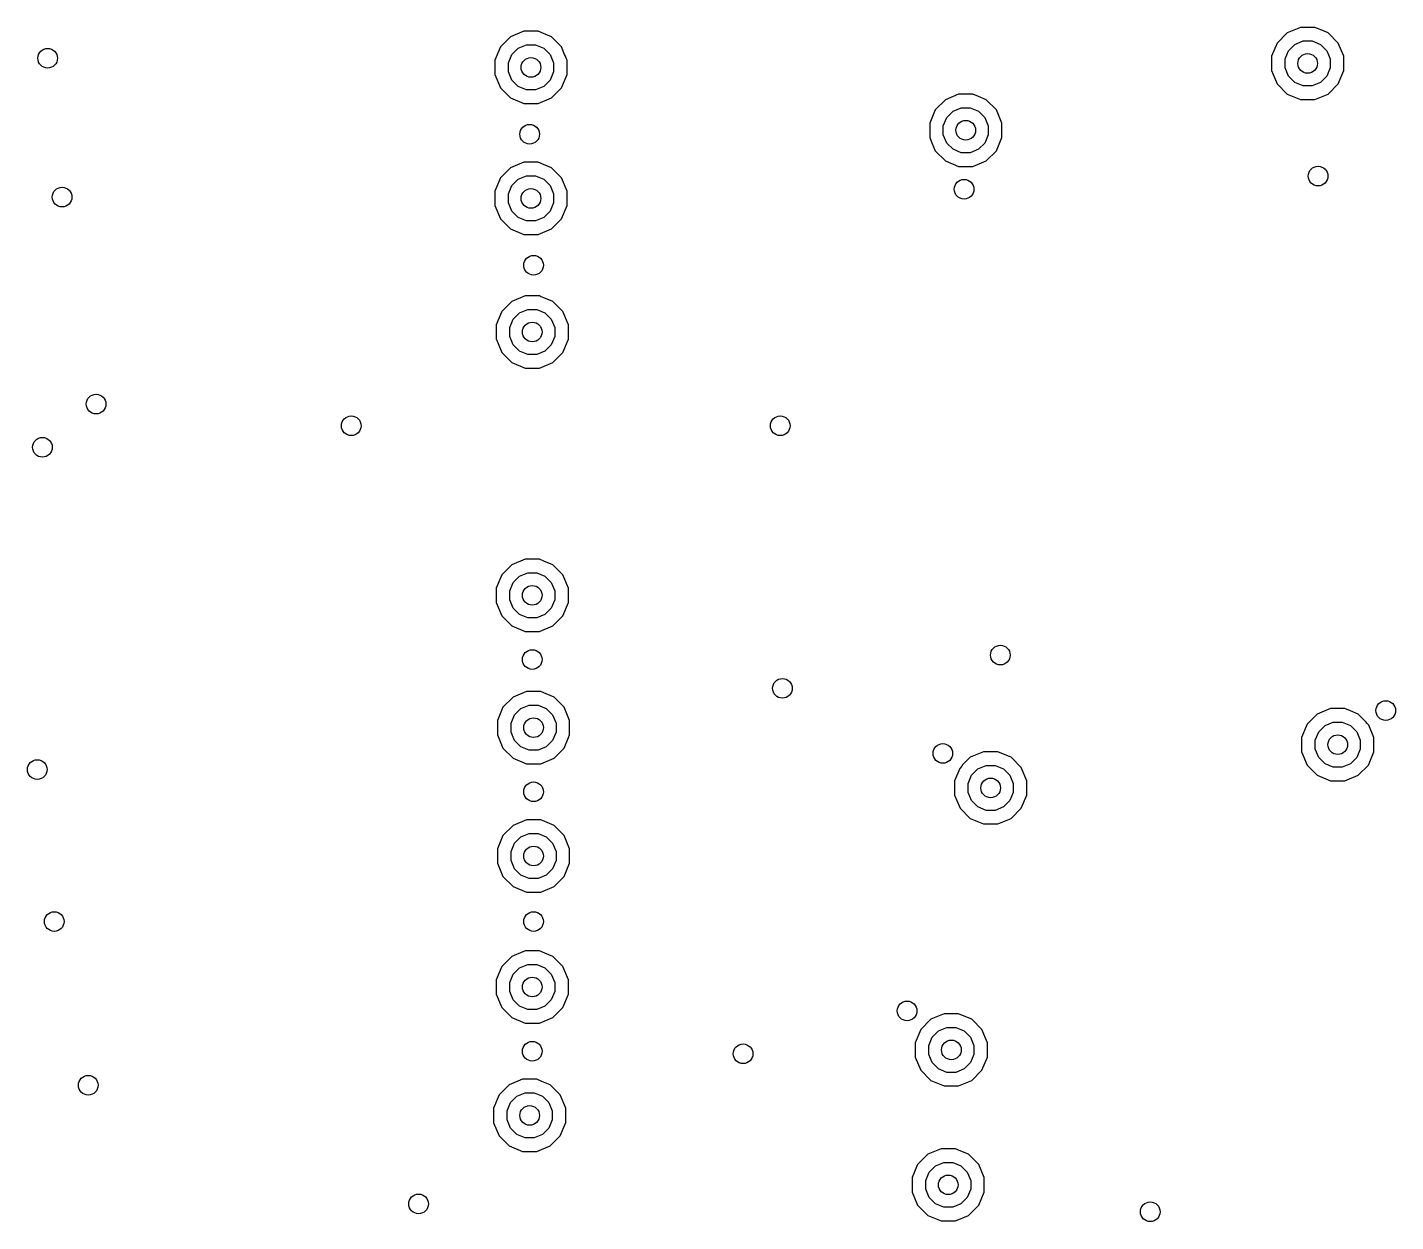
# Model space of a CAD drawing. Extents: x 114.9 to 199.6, y -137.1 to -76.7.
# Drawn here: x 178.83 to 189.27, y -107.5 to -98.38 of the extents above; entities that cross this region are included whole.
import ezdxf

# ---------------------------------------------------------------- set-up
doc = ezdxf.new("R2010")
doc.units = 0
doc.layers.add('BLACK', color=7, linetype='CONTINUOUS')

msp = doc.modelspace()

# ---------------------------------------------------------------- linework, layer by layer
at = {"layer": 'BLACK', "linetype": 'CONTINUOUS'}
for p, q in [((188.545198, -98.3845), (188.44394, -98.426444)), ((188.5452, -98.3845), (188.545198, -98.3845)), ((188.6548, -98.3845), (188.5452, -98.3845)), ((188.654801, -98.3845), (188.6548, -98.3845)), ((188.696744, -98.401874), (188.654801, -98.3845)), ((188.756058, -98.426443), (188.696744, -98.401874)), ((182.51394, -98.456444), (182.436444, -98.53394)), ((182.615198, -98.4145), (182.51394, -98.456444)), ((182.6152, -98.4145), (182.615198, -98.4145)), ((182.7248, -98.4145), (182.6152, -98.4145)), ((182.724801, -98.4145), (182.7248, -98.4145)), ((182.766744, -98.431874), (182.724801, -98.4145)), ((182.826058, -98.456443), (182.766744, -98.431874)), ((182.826059, -98.456444), (182.826058, -98.456443)), ((182.826061, -98.456445), (182.826059, -98.456444)), ((182.903555, -98.533939), (182.826061, -98.456445)), ((188.366444, -98.50394), (188.3245, -98.605198)), ((188.44394, -98.426444), (188.366444, -98.50394)), ((188.454493, -98.562775), (188.502775, -98.514493)), ((188.502775, -98.514493), (188.565859, -98.488363)), ((188.565859, -98.488363), (188.634141, -98.488363)), ((188.634141, -98.488363), (188.697225, -98.514493)), ((188.697225, -98.514493), (188.745507, -98.562775)), ((188.756059, -98.426444), (188.756058, -98.426443)), ((188.756061, -98.426445), (188.756059, -98.426444)), ((188.833555, -98.503939), (188.756061, -98.426445)), ((188.833555, -98.50394), (188.833555, -98.503939)), ((188.833557, -98.503942), (188.833555, -98.50394)), ((188.8755, -98.6052), (188.833557, -98.503942)), ((182.436444, -98.53394), (182.3945, -98.635198)), ((182.498363, -98.655859), (182.524493, -98.592775)), ((182.524493, -98.592775), (182.572775, -98.544493)), ((182.572775, -98.544493), (182.635859, -98.518363)), ((182.635859, -98.518363), (182.704141, -98.518363)), ((182.704141, -98.518363), (182.767225, -98.544493)), ((182.767225, -98.544493), (182.815507, -98.592775)), ((182.815507, -98.592775), (182.841637, -98.655859)), ((182.903555, -98.53394), (182.903555, -98.533939)), ((182.903557, -98.533942), (182.903555, -98.53394)), ((182.92726, -98.591165), (182.903557, -98.533942)), ((182.933073, -98.605198), (182.92726, -98.591165)), ((182.938842, -98.619125), (182.933073, -98.605198)), ((182.943003, -98.629172), (182.938842, -98.619125)), ((188.3245, -98.605198), (188.3245, -98.714801)), ((188.428363, -98.625859), (188.454493, -98.562775)), ((188.745507, -98.562775), (188.771637, -98.625859)), ((188.8755, -98.7148), (188.8755, -98.6052)), ((182.3945, -98.635198), (182.3945, -98.6352)), ((182.3945, -98.6352), (182.3945, -98.7448)), ((182.498363, -98.724141), (182.498363, -98.655859)), ((182.841637, -98.655859), (182.841637, -98.724141)), ((182.9455, -98.6352), (182.943003, -98.629172)), ((182.9455, -98.7448), (182.9455, -98.6352)), ((188.3245, -98.714801), (188.336927, -98.744801)), ((188.428363, -98.694141), (188.428363, -98.625859)), ((188.454493, -98.757225), (188.428363, -98.694141)), ((188.771637, -98.694141), (188.745507, -98.757225)), ((188.771637, -98.625859), (188.771637, -98.694141)), ((188.833557, -98.816058), (188.8755, -98.7148)), ((182.3945, -98.7448), (182.436443, -98.846058)), ((182.524493, -98.787225), (182.498363, -98.724141)), ((182.572775, -98.835507), (182.524493, -98.787225)), ((182.815507, -98.787225), (182.767225, -98.835507)), ((182.841637, -98.724141), (182.815507, -98.787225)), ((182.903557, -98.846058), (182.9455, -98.7448)), ((188.336927, -98.744801), (188.366443, -98.816058)), ((188.366443, -98.816058), (188.366444, -98.816059)), ((188.366444, -98.816059), (188.366445, -98.816061)), ((188.366445, -98.816061), (188.443939, -98.893555)), ((188.502775, -98.805507), (188.454493, -98.757225)), ((188.565859, -98.831637), (188.502775, -98.805507)), ((188.697225, -98.805507), (188.634141, -98.831637)), ((188.745507, -98.757225), (188.697225, -98.805507)), ((188.756061, -98.893555), (188.833555, -98.816061)), ((188.833555, -98.81606), (188.833557, -98.816058)), ((188.833555, -98.816061), (188.833555, -98.81606)), ((182.436443, -98.846058), (182.436444, -98.846059)), ((182.436444, -98.846059), (182.436445, -98.846061)), ((182.436445, -98.846061), (182.513939, -98.923555)), ((182.513939, -98.923555), (182.51394, -98.923555)), ((182.51394, -98.923555), (182.513942, -98.923557)), ((182.513942, -98.923557), (182.6152, -98.9655)), ((182.635859, -98.861637), (182.572775, -98.835507)), ((182.704141, -98.861637), (182.635859, -98.861637)), ((182.767225, -98.835507), (182.704141, -98.861637)), ((182.7248, -98.9655), (182.826058, -98.923557)), ((182.826058, -98.923557), (182.82606, -98.923555)), ((182.82606, -98.923555), (182.826061, -98.923555)), ((182.826061, -98.923555), (182.903555, -98.846061)), ((182.903555, -98.84606), (182.903557, -98.846058)), ((182.903555, -98.846061), (182.903555, -98.84606)), ((185.935198, -98.8945), (185.83394, -98.936444)), ((185.9352, -98.8945), (185.935198, -98.8945)), ((186.0448, -98.8945), (185.9352, -98.8945)), ((186.044801, -98.8945), (186.0448, -98.8945)), ((186.086744, -98.911874), (186.044801, -98.8945)), ((186.146058, -98.936443), (186.086744, -98.911874)), ((188.443939, -98.893555), (188.44394, -98.893555)), ((188.44394, -98.893555), (188.443942, -98.893557)), ((188.443942, -98.893557), (188.5452, -98.9355)), ((188.634141, -98.831637), (188.565859, -98.831637)), ((188.6548, -98.9355), (188.756058, -98.893557)), ((188.756058, -98.893557), (188.75606, -98.893555)), ((188.75606, -98.893555), (188.756061, -98.893555)), ((182.6152, -98.9655), (182.615202, -98.9655)), ((182.615202, -98.9655), (182.724798, -98.9655)), ((182.724798, -98.9655), (182.7248, -98.9655)), ((185.756444, -99.01394), (185.7145, -99.115198)), ((185.83394, -98.936444), (185.756444, -99.01394)), ((185.844493, -99.072775), (185.892775, -99.024493)), ((185.892775, -99.024493), (185.955859, -98.998363)), ((185.955859, -98.998363), (186.024141, -98.998363)), ((186.024141, -98.998363), (186.087225, -99.024493)), ((186.087225, -99.024493), (186.135507, -99.072775)), ((186.146059, -98.936444), (186.146058, -98.936443)), ((186.146061, -98.936445), (186.146059, -98.936444)), ((186.223555, -99.013939), (186.146061, -98.936445)), ((186.223555, -99.01394), (186.223555, -99.013939)), ((186.223557, -99.013942), (186.223555, -99.01394)), ((186.2655, -99.1152), (186.223557, -99.013942)), ((188.5452, -98.9355), (188.545202, -98.9355)), ((188.545202, -98.9355), (188.654798, -98.9355)), ((188.654798, -98.9355), (188.6548, -98.9355)), ((185.7145, -99.115198), (185.7145, -99.224801)), ((185.818363, -99.135859), (185.844493, -99.072775)), ((185.818363, -99.204141), (185.818363, -99.135859)), ((186.135507, -99.072775), (186.161637, -99.135859)), ((186.161637, -99.135859), (186.161637, -99.204141)), ((186.2655, -99.2248), (186.2655, -99.1152)), ((185.7145, -99.224801), (185.731874, -99.266744)), ((185.844493, -99.267225), (185.818363, -99.204141)), ((186.161637, -99.204141), (186.135507, -99.267225)), ((186.223557, -99.326058), (186.2655, -99.2248)), ((185.731874, -99.266744), (185.756443, -99.326058)), ((185.756443, -99.326058), (185.756444, -99.326059)), ((185.756444, -99.326059), (185.756445, -99.326061)), ((185.756445, -99.326061), (185.833939, -99.403555)), ((185.892775, -99.315507), (185.844493, -99.267225)), ((185.955859, -99.341637), (185.892775, -99.315507)), ((186.024141, -99.341637), (185.955859, -99.341637)), ((186.087225, -99.315507), (186.024141, -99.341637)), ((186.135507, -99.267225), (186.087225, -99.315507)), ((186.146061, -99.403555), (186.223555, -99.326061)), ((186.223555, -99.32606), (186.223557, -99.326058)), ((186.223555, -99.326061), (186.223555, -99.32606)), ((182.615198, -99.4145), (182.51394, -99.456444)), ((182.6152, -99.4145), (182.615198, -99.4145)), ((182.7248, -99.4145), (182.6152, -99.4145)), ((182.724801, -99.4145), (182.7248, -99.4145)), ((182.766744, -99.431874), (182.724801, -99.4145)), ((182.826058, -99.456443), (182.766744, -99.431874)), ((185.833939, -99.403555), (185.83394, -99.403555)), ((185.83394, -99.403555), (185.833942, -99.403557)), ((185.833942, -99.403557), (185.9352, -99.4455)), ((185.9352, -99.4455), (185.935202, -99.4455)), ((185.935202, -99.4455), (186.044798, -99.4455)), ((186.044798, -99.4455), (186.0448, -99.4455)), ((186.0448, -99.4455), (186.146058, -99.403557)), ((186.146058, -99.403557), (186.14606, -99.403555)), ((186.14606, -99.403555), (186.146061, -99.403555)), ((182.436444, -99.53394), (182.3945, -99.635198)), ((182.51394, -99.456444), (182.436444, -99.53394)), ((182.524493, -99.592775), (182.572775, -99.544493)), ((182.572775, -99.544493), (182.635859, -99.518363)), ((182.635859, -99.518363), (182.704141, -99.518363)), ((182.704141, -99.518363), (182.767225, -99.544493)), ((182.767225, -99.544493), (182.815507, -99.592775)), ((182.826059, -99.456444), (182.826058, -99.456443)), ((182.826061, -99.456445), (182.826059, -99.456444)), ((182.903555, -99.533939), (182.826061, -99.456445)), ((182.903555, -99.53394), (182.903555, -99.533939)), ((182.903557, -99.533942), (182.903555, -99.53394)), ((182.9455, -99.6352), (182.903557, -99.533942)), ((182.3945, -99.635198), (182.3945, -99.6352)), ((182.3945, -99.6352), (182.3945, -99.7448)), ((182.498363, -99.655859), (182.524493, -99.592775)), ((182.498363, -99.724141), (182.498363, -99.655859)), ((182.815507, -99.592775), (182.841637, -99.655859)), ((182.841637, -99.655859), (182.841637, -99.724141)), ((182.9455, -99.7448), (182.9455, -99.6352)), ((182.3945, -99.7448), (182.436443, -99.846058)), ((182.524493, -99.787225), (182.498363, -99.724141)), ((182.841637, -99.724141), (182.815507, -99.787225)), ((182.903557, -99.846058), (182.9455, -99.7448)), ((182.436443, -99.846058), (182.436444, -99.846059)), ((182.436444, -99.846059), (182.436445, -99.846061)), ((182.436445, -99.846061), (182.513939, -99.923555)), ((182.572775, -99.835507), (182.524493, -99.787225)), ((182.635859, -99.861637), (182.572775, -99.835507)), ((182.704141, -99.861637), (182.635859, -99.861637)), ((182.767225, -99.835507), (182.704141, -99.861637)), ((182.815507, -99.787225), (182.767225, -99.835507)), ((182.826061, -99.923555), (182.903555, -99.846061)), ((182.903555, -99.84606), (182.903557, -99.846058)), ((182.903555, -99.846061), (182.903555, -99.84606)), ((182.513939, -99.923555), (182.51394, -99.923555)), ((182.51394, -99.923555), (182.513942, -99.923557)), ((182.513942, -99.923557), (182.6152, -99.9655)), ((182.6152, -99.9655), (182.615202, -99.9655)), ((182.615202, -99.9655), (182.724798, -99.9655)), ((182.724798, -99.9655), (182.7248, -99.9655)), ((182.7248, -99.9655), (182.826058, -99.923557)), ((182.826058, -99.923557), (182.82606, -99.923555)), ((182.82606, -99.923555), (182.826061, -99.923555)), ((182.52394, -100.476444), (182.446444, -100.55394)), ((182.625198, -100.4345), (182.52394, -100.476444)), ((182.6252, -100.4345), (182.625198, -100.4345)), ((182.7348, -100.4345), (182.6252, -100.4345)), ((182.734801, -100.4345), (182.7348, -100.4345)), ((182.74325, -100.438), (182.734801, -100.4345)), ((182.836058, -100.476443), (182.74325, -100.438)), ((182.836059, -100.476444), (182.836058, -100.476443)), ((182.836061, -100.476445), (182.836059, -100.476444)), ((182.913555, -100.553939), (182.836061, -100.476445)), ((182.444994, -100.55744), (182.4045, -100.655198)), ((182.446443, -100.553942), (182.444994, -100.55744)), ((182.446444, -100.55394), (182.446443, -100.553941)), ((182.446443, -100.553941), (182.446443, -100.553942)), ((182.534493, -100.612775), (182.582775, -100.564493)), ((182.582775, -100.564493), (182.645859, -100.538363)), ((182.645859, -100.538363), (182.714141, -100.538363)), ((182.714141, -100.538363), (182.777225, -100.564493)), ((182.777225, -100.564493), (182.825507, -100.612775)), ((182.913555, -100.55394), (182.913555, -100.553939)), ((182.913557, -100.553942), (182.913555, -100.55394)), ((182.9555, -100.6552), (182.913557, -100.553942)), ((182.4045, -100.655198), (182.4045, -100.764801)), ((182.508363, -100.675859), (182.534493, -100.612775)), ((182.508363, -100.744141), (182.508363, -100.675859)), ((182.825507, -100.612775), (182.851637, -100.675859)), ((182.851637, -100.675859), (182.851637, -100.744141)), ((182.9555, -100.7648), (182.9555, -100.6552)), ((182.4045, -100.764801), (182.40595, -100.768301)), ((182.40595, -100.768301), (182.446443, -100.866058)), ((182.534493, -100.807225), (182.508363, -100.744141)), ((182.582775, -100.855507), (182.534493, -100.807225)), ((182.825507, -100.807225), (182.777225, -100.855507)), ((182.851637, -100.744141), (182.825507, -100.807225)), ((182.913557, -100.866058), (182.9555, -100.7648)), ((182.446443, -100.866058), (182.446444, -100.866059)), ((182.446444, -100.866059), (182.446445, -100.866061)), ((182.446445, -100.866061), (182.523939, -100.943555)), ((182.645859, -100.881637), (182.582775, -100.855507)), ((182.714141, -100.881637), (182.645859, -100.881637)), ((182.777225, -100.855507), (182.714141, -100.881637)), ((182.836061, -100.943555), (182.913555, -100.866061)), ((182.913555, -100.86606), (182.913557, -100.866058)), ((182.913555, -100.866061), (182.913555, -100.86606)), ((182.523939, -100.943555), (182.52394, -100.943555)), ((182.52394, -100.943555), (182.523942, -100.943557)), ((182.523942, -100.943557), (182.6252, -100.9855)), ((182.6252, -100.9855), (182.625202, -100.9855)), ((182.625202, -100.9855), (182.734798, -100.9855)), ((182.734798, -100.9855), (182.7348, -100.9855)), ((182.7348, -100.9855), (182.836058, -100.943557)), ((182.836058, -100.943557), (182.83606, -100.943555)), ((182.83606, -100.943555), (182.836061, -100.943555)), ((182.625198, -102.4445), (182.52394, -102.486444)), ((182.6252, -102.4445), (182.625198, -102.4445)), ((182.7348, -102.4445), (182.6252, -102.4445)), ((182.734801, -102.4445), (182.7348, -102.4445)), ((182.769086, -102.458702), (182.734801, -102.4445)), ((182.836058, -102.486443), (182.769086, -102.458702)), ((182.439248, -102.581312), (182.4045, -102.665198)), ((182.446443, -102.563942), (182.439248, -102.581312)), ((182.446444, -102.56394), (182.446443, -102.563941)), ((182.446443, -102.563941), (182.446443, -102.563942)), ((182.52394, -102.486444), (182.446444, -102.56394)), ((182.534493, -102.622775), (182.582775, -102.574493)), ((182.582775, -102.574493), (182.645859, -102.548363)), ((182.645859, -102.548363), (182.714141, -102.548363)), ((182.714141, -102.548363), (182.777225, -102.574493)), ((182.777225, -102.574493), (182.825507, -102.622775)), ((182.836059, -102.486444), (182.836058, -102.486443)), ((182.836061, -102.486445), (182.836059, -102.486444)), ((182.913555, -102.563939), (182.836061, -102.486445)), ((182.913555, -102.56394), (182.913555, -102.563939)), ((182.913557, -102.563942), (182.913555, -102.56394)), ((182.9555, -102.6652), (182.913557, -102.563942)), ((182.4045, -102.665198), (182.4045, -102.6652)), ((182.4045, -102.6652), (182.4045, -102.7748)), ((182.508363, -102.685859), (182.534493, -102.622775)), ((182.508363, -102.754141), (182.508363, -102.685859)), ((182.825507, -102.622775), (182.851637, -102.685859)), ((182.851637, -102.685859), (182.851637, -102.754141)), ((182.9555, -102.7748), (182.9555, -102.6652)), ((182.4045, -102.7748), (182.446443, -102.876058)), ((182.534493, -102.817225), (182.508363, -102.754141)), ((182.851637, -102.754141), (182.825507, -102.817225)), ((182.913557, -102.876058), (182.9555, -102.7748)), ((182.446443, -102.876058), (182.446444, -102.876059)), ((182.446444, -102.876059), (182.446445, -102.876061)), ((182.446445, -102.876061), (182.523939, -102.953555)), ((182.582775, -102.865507), (182.534493, -102.817225)), ((182.645859, -102.891637), (182.582775, -102.865507)), ((182.714141, -102.891637), (182.645859, -102.891637)), ((182.777225, -102.865507), (182.714141, -102.891637)), ((182.825507, -102.817225), (182.777225, -102.865507)), ((182.836061, -102.953555), (182.913555, -102.876061)), ((182.913555, -102.87606), (182.913557, -102.876058)), ((182.913555, -102.876061), (182.913555, -102.87606)), ((182.523939, -102.953555), (182.52394, -102.953555)), ((182.52394, -102.953555), (182.523942, -102.953557)), ((182.523942, -102.953557), (182.6252, -102.9955)), ((182.6252, -102.9955), (182.625202, -102.9955)), ((182.625202, -102.9955), (182.734798, -102.9955)), ((182.734798, -102.9955), (182.7348, -102.9955)), ((182.7348, -102.9955), (182.836058, -102.953557)), ((182.836058, -102.953557), (182.83606, -102.953555)), ((182.83606, -102.953555), (182.836061, -102.953555)), ((182.53394, -103.496444), (182.456444, -103.57394)), ((182.635198, -103.4545), (182.53394, -103.496444)), ((182.6352, -103.4545), (182.635198, -103.4545)), ((182.7448, -103.4545), (182.6352, -103.4545)), ((182.744801, -103.4545), (182.7448, -103.4545)), ((182.786744, -103.471874), (182.744801, -103.4545)), ((182.846058, -103.496443), (182.786744, -103.471874)), ((182.846059, -103.496444), (182.846058, -103.496443)), ((182.846061, -103.496445), (182.846059, -103.496444)), ((182.923555, -103.573939), (182.846061, -103.496445)), ((182.456444, -103.57394), (182.4145, -103.675198)), ((182.518363, -103.695859), (182.544493, -103.632775)), ((182.544493, -103.632775), (182.592775, -103.584493)), ((182.592775, -103.584493), (182.655859, -103.558363)), ((182.655859, -103.558363), (182.724141, -103.558363)), ((182.724141, -103.558363), (182.787225, -103.584493)), ((182.787225, -103.584493), (182.835507, -103.632775)), ((182.835507, -103.632775), (182.861637, -103.695859)), ((182.923555, -103.57394), (182.923555, -103.573939)), ((182.923557, -103.573942), (182.923555, -103.57394)), ((182.9655, -103.6752), (182.923557, -103.573942)), ((188.67394, -103.626444), (188.596444, -103.70394)), ((188.775198, -103.5845), (188.67394, -103.626444)), ((188.7752, -103.5845), (188.775198, -103.5845)), ((188.8848, -103.5845), (188.7752, -103.5845)), ((188.884801, -103.5845), (188.8848, -103.5845)), ((188.926744, -103.601874), (188.884801, -103.5845)), ((188.986058, -103.626443), (188.926744, -103.601874)), ((188.986059, -103.626444), (188.986058, -103.626443)), ((188.986061, -103.626445), (188.986059, -103.626444)), ((189.004814, -103.645198), (188.986061, -103.626445)), ((182.4145, -103.675198), (182.4145, -103.6752)), ((182.4145, -103.6752), (182.4145, -103.7848)), ((182.518363, -103.764141), (182.518363, -103.695859)), ((182.861637, -103.695859), (182.861637, -103.764141)), ((182.9655, -103.7848), (182.9655, -103.6752)), ((188.596444, -103.70394), (188.5545, -103.805198)), ((188.684493, -103.762775), (188.732775, -103.714493)), ((188.732775, -103.714493), (188.795859, -103.688363)), ((188.795859, -103.688363), (188.864141, -103.688363)), ((188.864141, -103.688363), (188.927225, -103.714493)), ((188.927225, -103.714493), (188.975507, -103.762775)), ((189.047987, -103.688371), (189.004814, -103.645198)), ((189.051473, -103.696787), (189.047987, -103.688371)), ((189.067042, -103.712356), (189.051473, -103.696787)), ((189.1055, -103.8052), (189.067042, -103.712356)), ((182.4145, -103.7848), (182.456443, -103.886058)), ((182.544493, -103.827225), (182.518363, -103.764141)), ((182.592775, -103.875507), (182.544493, -103.827225)), ((182.835507, -103.827225), (182.787225, -103.875507)), ((182.861637, -103.764141), (182.835507, -103.827225)), ((182.923557, -103.886058), (182.957051, -103.805198)), ((182.957051, -103.805198), (182.9655, -103.7848)), ((188.5545, -103.805198), (188.5545, -103.914801)), ((188.658363, -103.825859), (188.684493, -103.762775)), ((188.658363, -103.894141), (188.658363, -103.825859)), ((188.975507, -103.762775), (189.001637, -103.825859)), ((189.001637, -103.825859), (189.001637, -103.894141)), ((189.1055, -103.875198), (189.1055, -103.8052)), ((182.456443, -103.886058), (182.456444, -103.886059)), ((182.456444, -103.886059), (182.456445, -103.886061)), ((182.456445, -103.886061), (182.533939, -103.963555)), ((182.655859, -103.901637), (182.592775, -103.875507)), ((182.724141, -103.901637), (182.655859, -103.901637)), ((182.787225, -103.875507), (182.724141, -103.901637)), ((182.846061, -103.963555), (182.923555, -103.886061)), ((182.923555, -103.88606), (182.923557, -103.886058)), ((182.923555, -103.886061), (182.923555, -103.88606)), ((186.125198, -103.9145), (186.02394, -103.956444)), ((186.1252, -103.9145), (186.125198, -103.9145)), ((186.2348, -103.9145), (186.1252, -103.9145)), ((186.234801, -103.9145), (186.2348, -103.9145)), ((186.276744, -103.931874), (186.234801, -103.9145)), ((186.336058, -103.956443), (186.276744, -103.931874)), ((188.5545, -103.914801), (188.56411, -103.938)), ((188.56411, -103.938), (188.596443, -104.016058)), ((188.684493, -103.957225), (188.658363, -103.894141)), ((189.001637, -103.894141), (188.975507, -103.957225)), ((189.063557, -104.016058), (189.1055, -103.9148)), ((189.1055, -103.9148), (189.1055, -103.875198)), ((182.533939, -103.963555), (182.53394, -103.963555)), ((182.53394, -103.963555), (182.533942, -103.963557)), ((182.533942, -103.963557), (182.6352, -104.0055)), ((182.6352, -104.0055), (182.635202, -104.0055)), ((182.635202, -104.0055), (182.744798, -104.0055)), ((182.744798, -104.0055), (182.7448, -104.0055)), ((182.7448, -104.0055), (182.846058, -103.963557)), ((182.846058, -103.963557), (182.84606, -103.963555)), ((182.84606, -103.963555), (182.846061, -103.963555)), ((185.943461, -104.041139), (185.9045, -104.135198)), ((185.960314, -104.024287), (185.943461, -104.041139)), ((185.963295, -104.017088), (185.960314, -104.024287)), ((186.02394, -103.956444), (185.963295, -104.017088)), ((186.034493, -104.092775), (186.082775, -104.044493)), ((186.082775, -104.044493), (186.145859, -104.018363)), ((186.145859, -104.018363), (186.214141, -104.018363)), ((186.214141, -104.018363), (186.277225, -104.044493)), ((186.277225, -104.044493), (186.325507, -104.092775)), ((186.336059, -103.956444), (186.336058, -103.956443)), ((186.336061, -103.956445), (186.336059, -103.956444)), ((186.413555, -104.033939), (186.336061, -103.956445)), ((186.413555, -104.03394), (186.413555, -104.033939)), ((186.413557, -104.033942), (186.413555, -104.03394)), ((186.4555, -104.1352), (186.413557, -104.033942)), ((188.596443, -104.016058), (188.596444, -104.016059)), ((188.596444, -104.016059), (188.596445, -104.016061)), ((188.596445, -104.016061), (188.673939, -104.093555)), ((188.732775, -104.005507), (188.684493, -103.957225)), ((188.795859, -104.031637), (188.732775, -104.005507)), ((188.864141, -104.031637), (188.795859, -104.031637)), ((188.927225, -104.005507), (188.864141, -104.031637)), ((188.975507, -103.957225), (188.927225, -104.005507)), ((188.986061, -104.093555), (189.063555, -104.016061)), ((189.063555, -104.01606), (189.063557, -104.016058)), ((189.063555, -104.016061), (189.063555, -104.01606)), ((185.9045, -104.135198), (185.9045, -104.244801)), ((186.008363, -104.155859), (186.034493, -104.092775)), ((186.008363, -104.224141), (186.008363, -104.155859)), ((186.325507, -104.092775), (186.351637, -104.155859)), ((186.351637, -104.155859), (186.351637, -104.224141)), ((186.4555, -104.2448), (186.4555, -104.1352)), ((188.673939, -104.093555), (188.67394, -104.093555)), ((188.67394, -104.093555), (188.673942, -104.093557)), ((188.673942, -104.093557), (188.7752, -104.1355)), ((188.7752, -104.1355), (188.775202, -104.1355)), ((188.775202, -104.1355), (188.884798, -104.1355)), ((188.884798, -104.1355), (188.8848, -104.1355)), ((188.8848, -104.1355), (188.986058, -104.093557)), ((188.986058, -104.093557), (188.98606, -104.093555)), ((188.98606, -104.093555), (188.986061, -104.093555)), ((185.9045, -104.244801), (185.921874, -104.286744)), ((186.034493, -104.287225), (186.008363, -104.224141)), ((186.351637, -104.224141), (186.325507, -104.287225)), ((186.413557, -104.346058), (186.4555, -104.2448)), ((185.921874, -104.286744), (185.946443, -104.346058)), ((185.946443, -104.346058), (185.946444, -104.346059)), ((185.946444, -104.346059), (185.946445, -104.346061)), ((185.946445, -104.346061), (186.023939, -104.423555)), ((186.082775, -104.335507), (186.034493, -104.287225)), ((186.145859, -104.361637), (186.082775, -104.335507)), ((186.214141, -104.361637), (186.145859, -104.361637)), ((186.277225, -104.335507), (186.214141, -104.361637)), ((186.325507, -104.287225), (186.277225, -104.335507)), ((186.336061, -104.423555), (186.413555, -104.346061)), ((186.413555, -104.34606), (186.413557, -104.346058)), ((186.413555, -104.346061), (186.413555, -104.34606)), ((182.635198, -104.4345), (182.53394, -104.476444)), ((182.6352, -104.4345), (182.635198, -104.4345)), ((182.7448, -104.4345), (182.6352, -104.4345)), ((182.744801, -104.4345), (182.7448, -104.4345)), ((182.775115, -104.447057), (182.744801, -104.4345)), ((182.846058, -104.476443), (182.775115, -104.447057)), ((186.023939, -104.423555), (186.02394, -104.423555)), ((186.02394, -104.423555), (186.023942, -104.423557)), ((186.023942, -104.423557), (186.1252, -104.4655)), ((186.1252, -104.4655), (186.125202, -104.4655)), ((186.125202, -104.4655), (186.234798, -104.4655)), ((186.234798, -104.4655), (186.2348, -104.4655)), ((186.2348, -104.4655), (186.336058, -104.423557)), ((186.336058, -104.423557), (186.33606, -104.423555)), ((186.33606, -104.423555), (186.336061, -104.423555)), ((182.456444, -104.55394), (182.4145, -104.655198)), ((182.53394, -104.476444), (182.456444, -104.55394)), ((182.544493, -104.612775), (182.592775, -104.564493)), ((182.592775, -104.564493), (182.655859, -104.538363)), ((182.655859, -104.538363), (182.724141, -104.538363)), ((182.724141, -104.538363), (182.787225, -104.564493)), ((182.787225, -104.564493), (182.835507, -104.612775)), ((182.846059, -104.476444), (182.846058, -104.476443)), ((182.846061, -104.476445), (182.846059, -104.476444)), ((182.923555, -104.553939), (182.846061, -104.476445)), ((182.923555, -104.55394), (182.923555, -104.553939)), ((182.923557, -104.553942), (182.923555, -104.55394)), ((182.9655, -104.6552), (182.923557, -104.553942)), ((182.4145, -104.655198), (182.4145, -104.6552)), ((182.4145, -104.6552), (182.4145, -104.7648)), ((182.518363, -104.675859), (182.544493, -104.612775)), ((182.518363, -104.744141), (182.518363, -104.675859)), ((182.835507, -104.612775), (182.861637, -104.675859)), ((182.861637, -104.675859), (182.861637, -104.744141)), ((182.9655, -104.7648), (182.9655, -104.6552)), ((182.4145, -104.7648), (182.456443, -104.866058)), ((182.544493, -104.807225), (182.518363, -104.744141)), ((182.861637, -104.744141), (182.835507, -104.807225)), ((182.923557, -104.866058), (182.9655, -104.7648)), ((182.456443, -104.866058), (182.456444, -104.866059)), ((182.456444, -104.866059), (182.456445, -104.866061)), ((182.456445, -104.866061), (182.533939, -104.943555)), ((182.592775, -104.855507), (182.544493, -104.807225)), ((182.655859, -104.881637), (182.592775, -104.855507)), ((182.724141, -104.881637), (182.655859, -104.881637)), ((182.787225, -104.855507), (182.724141, -104.881637)), ((182.835507, -104.807225), (182.787225, -104.855507)), ((182.846061, -104.943555), (182.923555, -104.866061)), ((182.923555, -104.86606), (182.923557, -104.866058)), ((182.923555, -104.866061), (182.923555, -104.86606)), ((182.533939, -104.943555), (182.53394, -104.943555)), ((182.53394, -104.943555), (182.533942, -104.943557)), ((182.533942, -104.943557), (182.6352, -104.9855)), ((182.6352, -104.9855), (182.635202, -104.9855)), ((182.635202, -104.9855), (182.744798, -104.9855)), ((182.744798, -104.9855), (182.7448, -104.9855)), ((182.7448, -104.9855), (182.846058, -104.943557)), ((182.846058, -104.943557), (182.84606, -104.943555)), ((182.84606, -104.943555), (182.846061, -104.943555)), ((182.52394, -105.476444), (182.446444, -105.55394)), ((182.625198, -105.4345), (182.52394, -105.476444)), ((182.6252, -105.4345), (182.625198, -105.4345)), ((182.7348, -105.4345), (182.6252, -105.4345)), ((182.734801, -105.4345), (182.7348, -105.4345)), ((182.776744, -105.451874), (182.734801, -105.4345)), ((182.836058, -105.476443), (182.776744, -105.451874)), ((182.836059, -105.476444), (182.836058, -105.476443)), ((182.836061, -105.476445), (182.836059, -105.476444)), ((182.913555, -105.553939), (182.836061, -105.476445)), ((182.446444, -105.55394), (182.4045, -105.655198)), ((182.508363, -105.675859), (182.534493, -105.612775)), ((182.534493, -105.612775), (182.582775, -105.564493)), ((182.582775, -105.564493), (182.645859, -105.538363)), ((182.645859, -105.538363), (182.714141, -105.538363)), ((182.714141, -105.538363), (182.777225, -105.564493)), ((182.777225, -105.564493), (182.825507, -105.612775)), ((182.825507, -105.612775), (182.851637, -105.675859)), ((182.913555, -105.55394), (182.913555, -105.553939)), ((182.913557, -105.553942), (182.913555, -105.55394)), ((182.9555, -105.6552), (182.913557, -105.553942)), ((182.4045, -105.655198), (182.4045, -105.6552)), ((182.4045, -105.6552), (182.4045, -105.7648)), ((182.508363, -105.744141), (182.508363, -105.675859)), ((182.851637, -105.675859), (182.851637, -105.744141)), ((182.9555, -105.7648), (182.9555, -105.6552)), ((182.4045, -105.7648), (182.446443, -105.866058)), ((182.534493, -105.807225), (182.508363, -105.744141)), ((182.582775, -105.855507), (182.534493, -105.807225)), ((182.825507, -105.807225), (182.777225, -105.855507)), ((182.851637, -105.744141), (182.825507, -105.807225)), ((182.913557, -105.866058), (182.9555, -105.7648)), ((182.446443, -105.866058), (182.446444, -105.866059)), ((182.446444, -105.866059), (182.446445, -105.866061)), ((182.446445, -105.866061), (182.523939, -105.943555)), ((182.645859, -105.881637), (182.582775, -105.855507)), ((182.714141, -105.881637), (182.645859, -105.881637)), ((182.777225, -105.855507), (182.714141, -105.881637)), ((182.836061, -105.943555), (182.913555, -105.866061)), ((182.913555, -105.86606), (182.913557, -105.866058)), ((182.913555, -105.866061), (182.913555, -105.86606)), ((185.825198, -105.9145), (185.72394, -105.956444)), ((185.8252, -105.9145), (185.825198, -105.9145)), ((185.9348, -105.9145), (185.8252, -105.9145)), ((185.934801, -105.9145), (185.9348, -105.9145)), ((185.976744, -105.931874), (185.934801, -105.9145)), ((186.036058, -105.956443), (185.976744, -105.931874)), ((182.523939, -105.943555), (182.52394, -105.943555)), ((182.52394, -105.943555), (182.523942, -105.943557)), ((182.523942, -105.943557), (182.6252, -105.9855)), ((182.6252, -105.9855), (182.625202, -105.9855)), ((182.625202, -105.9855), (182.734798, -105.9855)), ((182.734798, -105.9855), (182.7348, -105.9855)), ((182.7348, -105.9855), (182.836058, -105.943557)), ((182.836058, -105.943557), (182.83606, -105.943555)), ((182.83606, -105.943555), (182.836061, -105.943555)), ((185.646444, -106.03394), (185.6045, -106.135198)), ((185.72394, -105.956444), (185.646444, -106.03394)), ((185.782775, -106.044493), (185.845859, -106.018363)), ((185.845859, -106.018363), (185.914141, -106.018363)), ((185.914141, -106.018363), (185.977225, -106.044493)), ((186.036059, -105.956444), (186.036058, -105.956443)), ((186.036061, -105.956445), (186.036059, -105.956444)), ((186.113555, -106.033939), (186.036061, -105.956445)), ((186.113555, -106.03394), (186.113555, -106.033939)), ((186.113557, -106.033942), (186.113555, -106.03394)), ((186.155499, -106.135198), (186.113557, -106.033942)), ((185.6045, -106.135198), (185.6045, -106.1352)), ((185.6045, -106.1352), (185.6045, -106.2448)), ((185.708363, -106.155859), (185.734493, -106.092775)), ((185.734493, -106.092775), (185.782775, -106.044493)), ((185.977225, -106.044493), (186.025507, -106.092775)), ((186.025507, -106.092775), (186.051637, -106.155859)), ((186.1555, -106.1352), (186.155499, -106.135198)), ((186.1555, -106.2448), (186.1555, -106.1352)), ((185.6045, -106.2448), (185.646443, -106.346058)), ((185.708363, -106.224141), (185.708363, -106.155859)), ((185.734493, -106.287225), (185.708363, -106.224141)), ((186.051637, -106.224141), (186.025507, -106.287225)), ((186.051637, -106.155859), (186.051637, -106.224141)), ((186.113557, -106.346058), (186.1555, -106.2448)), ((185.646443, -106.346058), (185.646444, -106.346059)), ((185.646444, -106.346059), (185.646445, -106.346061)), ((185.646445, -106.346061), (185.723939, -106.423555)), ((185.782775, -106.335507), (185.734493, -106.287225)), ((185.845859, -106.361637), (185.782775, -106.335507)), ((185.977225, -106.335507), (185.914141, -106.361637)), ((186.025507, -106.287225), (185.977225, -106.335507)), ((186.036061, -106.423555), (186.113555, -106.346061)), ((186.113555, -106.34606), (186.113557, -106.346058)), ((186.113555, -106.346061), (186.113555, -106.34606)), ((182.605198, -106.4145), (182.50394, -106.456444)), ((182.6052, -106.4145), (182.605198, -106.4145)), ((182.7148, -106.4145), (182.6052, -106.4145)), ((182.714801, -106.4145), (182.7148, -106.4145)), ((182.752432, -106.430088), (182.714801, -106.4145)), ((182.816058, -106.456443), (182.752432, -106.430088)), ((185.723939, -106.423555), (185.72394, -106.423555)), ((185.72394, -106.423555), (185.723942, -106.423557)), ((185.723942, -106.423557), (185.8252, -106.4655)), ((185.914141, -106.361637), (185.845859, -106.361637)), ((185.9348, -106.4655), (186.036058, -106.423557)), ((186.036058, -106.423557), (186.03606, -106.423555)), ((186.03606, -106.423555), (186.036061, -106.423555)), ((182.426444, -106.53394), (182.3845, -106.635198)), ((182.50394, -106.456444), (182.426444, -106.53394)), ((182.514493, -106.592775), (182.562775, -106.544493)), ((182.562775, -106.544493), (182.625859, -106.518363)), ((182.625859, -106.518363), (182.694141, -106.518363)), ((182.694141, -106.518363), (182.757225, -106.544493)), ((182.757225, -106.544493), (182.805507, -106.592775)), ((182.816059, -106.456444), (182.816058, -106.456443)), ((182.816061, -106.456445), (182.816059, -106.456444)), ((182.893555, -106.533939), (182.816061, -106.456445)), ((182.893555, -106.53394), (182.893555, -106.533939)), ((182.893557, -106.533942), (182.893555, -106.53394)), ((182.9355, -106.6352), (182.893557, -106.533942)), ((185.8252, -106.4655), (185.825202, -106.4655)), ((185.825202, -106.4655), (185.934798, -106.4655)), ((185.934798, -106.4655), (185.9348, -106.4655)), ((182.3845, -106.635198), (182.3845, -106.744801)), ((182.488363, -106.655859), (182.514493, -106.592775)), ((182.488363, -106.724141), (182.488363, -106.655859)), ((182.805507, -106.592775), (182.831637, -106.655859)), ((182.831637, -106.655859), (182.831637, -106.724141)), ((182.9355, -106.7448), (182.9355, -106.6352)), ((182.3845, -106.744801), (182.385022, -106.746061)), ((182.385022, -106.746061), (182.426443, -106.846058)), ((182.514493, -106.787225), (182.488363, -106.724141)), ((182.831637, -106.724141), (182.805507, -106.787225)), ((182.893557, -106.846058), (182.9355, -106.7448)), ((182.426443, -106.846058), (182.426444, -106.846059)), ((182.426444, -106.846059), (182.426445, -106.846061)), ((182.426445, -106.846061), (182.503939, -106.923555)), ((182.562775, -106.835507), (182.514493, -106.787225)), ((182.625859, -106.861637), (182.562775, -106.835507)), ((182.694141, -106.861637), (182.625859, -106.861637)), ((182.757225, -106.835507), (182.694141, -106.861637)), ((182.805507, -106.787225), (182.757225, -106.835507)), ((182.816061, -106.923555), (182.893555, -106.846061)), ((182.893555, -106.84606), (182.893557, -106.846058)), ((182.893555, -106.846061), (182.893555, -106.84606)), ((182.503939, -106.923555), (182.50394, -106.923555)), ((182.50394, -106.923555), (182.503942, -106.923557)), ((182.503942, -106.923557), (182.6052, -106.9655)), ((182.6052, -106.9655), (182.605202, -106.9655)), ((182.605202, -106.9655), (182.714798, -106.9655)), ((182.714798, -106.9655), (182.7148, -106.9655)), ((182.7148, -106.9655), (182.816058, -106.923557)), ((182.816058, -106.923557), (182.81606, -106.923555)), ((182.81606, -106.923555), (182.816061, -106.923555)), ((185.800986, -106.944637), (185.699728, -106.986581)), ((185.800988, -106.944637), (185.800986, -106.944637)), ((185.910588, -106.944637), (185.800988, -106.944637)), ((185.910589, -106.944637), (185.910588, -106.944637)), ((185.952532, -106.962011), (185.910589, -106.944637)), ((186.011846, -106.98658), (185.952532, -106.962011)), ((185.622232, -107.064077), (185.580288, -107.165335)), ((185.699728, -106.986581), (185.622232, -107.064077)), ((185.710281, -107.122912), (185.758563, -107.07463)), ((185.758563, -107.07463), (185.821647, -107.0485)), ((185.821647, -107.0485), (185.889929, -107.0485)), ((185.889929, -107.0485), (185.953013, -107.07463)), ((185.953013, -107.07463), (186.001295, -107.122912)), ((186.011847, -106.986581), (186.011846, -106.98658)), ((186.011849, -106.986582), (186.011847, -106.986581)), ((186.089343, -107.064076), (186.011849, -106.986582)), ((186.089343, -107.064077), (186.089343, -107.064076)), ((186.089345, -107.064079), (186.089343, -107.064077)), ((186.131288, -107.165337), (186.089345, -107.064079)), ((185.580288, -107.165335), (185.580288, -107.165337)), ((185.580288, -107.165337), (185.580288, -107.274937)), ((185.684151, -107.185996), (185.710281, -107.122912)), ((185.684151, -107.254278), (185.684151, -107.185996)), ((186.001295, -107.122912), (186.027425, -107.185996)), ((186.027425, -107.185996), (186.027425, -107.254278)), ((186.131288, -107.274937), (186.131288, -107.165337)), ((185.580288, -107.274937), (185.622231, -107.376195)), ((185.710281, -107.317362), (185.684151, -107.254278)), ((186.027425, -107.254278), (186.001295, -107.317362)), ((186.089345, -107.376195), (186.131288, -107.274937)), ((185.622231, -107.376195), (185.622232, -107.376196)), ((185.622232, -107.376196), (185.622233, -107.376198)), ((185.622233, -107.376198), (185.699727, -107.453692)), ((185.758563, -107.365644), (185.710281, -107.317362)), ((185.821647, -107.391774), (185.758563, -107.365644)), ((185.889929, -107.391774), (185.821647, -107.391774)), ((185.953013, -107.365644), (185.889929, -107.391774)), ((186.001295, -107.317362), (185.953013, -107.365644)), ((186.011849, -107.453692), (186.089343, -107.376198)), ((186.089343, -107.376197), (186.089345, -107.376195)), ((186.089343, -107.376198), (186.089343, -107.376197)), ((185.699727, -107.453692), (185.699728, -107.453692)), ((185.699728, -107.453692), (185.69973, -107.453694)), ((185.69973, -107.453694), (185.800988, -107.495637)), ((185.800988, -107.495637), (185.80099, -107.495637)), ((185.80099, -107.495637), (185.910586, -107.495637)), ((185.910586, -107.495637), (185.910588, -107.495637)), ((185.910588, -107.495637), (186.011846, -107.453694)), ((186.011846, -107.453694), (186.011848, -107.453692)), ((186.011848, -107.453692), (186.011849, -107.453692))]:
    msp.add_line(p, q, dxfattribs=at)
at = {"layer": 'BLACK'}
for centre in [(178.98, -98.62), (182.67, -98.69), (188.6, -98.66), (182.66, -99.2), (185.99, -99.17), (188.68, -99.52), (185.977148, -99.619819), (179.09, -99.68), (182.67, -99.69), (182.69, -100.2), (182.68, -100.71), (179.35, -101.26), (181.298, -101.426), (184.573, -101.426), (178.94, -101.59), (182.68, -102.72), (186.254, -103.176), (182.68, -103.21), (184.59, -103.43), (189.19698, -103.599562), (182.69, -103.73), (188.83, -103.86), (185.814807, -103.927062), (178.9, -104.05), (182.69, -104.22), (186.18, -104.19), (182.69, -104.71), (179.03, -105.21), (182.69, -105.21), (182.68, -105.71), (185.542177, -105.892716), (182.68, -106.2), (185.88, -106.19), (184.29, -106.22), (179.29, -106.46), (182.66, -106.69), (185.855788, -107.220137), (181.812, -107.366), (187.398, -107.426)]:
    msp.add_circle(centre, 0.075, dxfattribs=at)
at = {"layer": 'WHITE'}
for centre in [(178.98, -98.62), (182.67, -98.69), (188.6, -98.66), (182.66, -99.2), (185.99, -99.17), (188.68, -99.52), (185.977148, -99.619819), (179.09, -99.68), (182.67, -99.69), (182.69, -100.2), (182.68, -100.71), (179.35, -101.26), (181.298, -101.426), (184.573, -101.426), (178.94, -101.59), (182.68, -102.72), (186.254, -103.176), (182.68, -103.21), (184.59, -103.43), (189.19698, -103.599562), (182.69, -103.73), (188.83, -103.86), (185.814807, -103.927062), (178.9, -104.05), (182.69, -104.22), (186.18, -104.19), (182.69, -104.71), (179.03, -105.21), (182.69, -105.21), (182.68, -105.71), (185.542177, -105.892716), (182.68, -106.2), (185.88, -106.19), (184.29, -106.22), (179.29, -106.46), (182.66, -106.69), (185.855788, -107.220137), (181.812, -107.366), (187.398, -107.426)]:
    msp.add_circle(centre, 0.075, dxfattribs=at)

doc.saveas('drawing.dxf')
